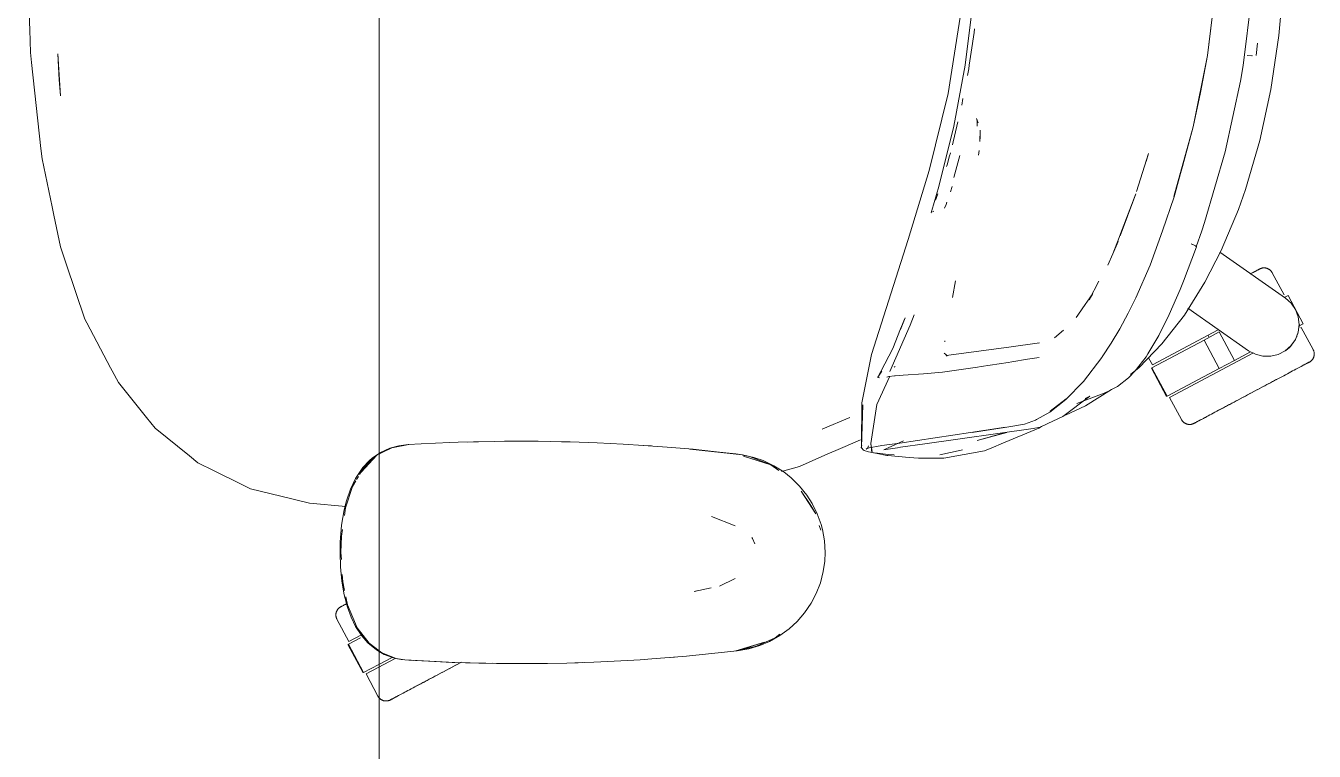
# Model space of a CAD drawing. Header units: millimetres. Extents: x 155927 to 317870, y -36033 to 97293.
# Drawn here: x 215058 to 215619, y 18856 to 19172 of the extents above; entities that cross this region are included whole.
import ezdxf

# ---------------------------------------------------------------- set-up
doc = ezdxf.new("R2010")
doc.units = ezdxf.units.MM
doc.header["$MEASUREMENT"] = 0
doc.layers.add('G-IMPT', color=8, linetype='CONTINUOUS', lineweight=9)
doc.layers.add('I-FURN', color=8, linetype='CONTINUOUS', lineweight=9)

msp = doc.modelspace()

# ---------------------------------------------------------------- linework, layer by layer
at = {"layer": 'G-IMPT'}
for p, q in [((215059.62, 19170.71), (215057.92, 19222.89)), ((215576.57, 19191.11), (215572.79, 19159.56)), ((215576.61, 19191.07), (215572.79, 19159.48)), ((215603.88, 19168.18), (215606.14, 19193.75)), ((215592.14, 19185.37), (215588.32, 19155.21)), ((215459.83, 19142.99), (215465.82, 19180.9)), ((215467.22, 19155.34), (215470.52, 19182.26)), ((215572.79, 19159.56), (215574.73, 19175.04)), ((215059.62, 19170.71), (215059.94, 19160.77)), ((215469.85, 19160.97), (215471.14, 19169.49)), ((215471.14, 19169.49), (215471.32, 19171.15)), ((215600.38, 19144.76), (215603.88, 19168.18)), ((215060.43, 19156.4), (215059.94, 19160.77)), ((215469.85, 19160.97), (215468.99, 19155.34)), ((215593.97, 19159.47), (215594.62, 19164.89)), ((215060.43, 19156.4), (215064.55, 19118.95)), ((215071.82, 19160.23), (215073.07, 19141.95)), ((215071.82, 19160.23), (215072.46, 19148.9)), ((215462.29, 19128.67), (215467.22, 19155.34)), ((215468.99, 19155.34), (215468.75, 19153.72)), ((215566.62, 19128.43), (215572.79, 19159.56)), ((215566.62, 19128.43), (215572.79, 19159.48)), ((215572.79, 19159.56), (215569.69, 19143.45)), ((215588.32, 19155.21), (215587.14, 19148.28)), ((215590.12, 19159.52), (215592.21, 19159.44)), ((215592.21, 19159.44), (215592.1, 19159.45)), ((215468.19, 19150.81), (215468.75, 19153.72)), ((215073.07, 19141.95), (215072.46, 19148.9)), ((215580.47, 19117.5), (215587.14, 19148.28)), ((215595.57, 19122.4), (215600.38, 19144.76)), ((215459.83, 19142.99), (215451.52, 19109.31)), ((215466.27, 19140.71), (215465.73, 19137.89)), ((215566.62, 19128.43), (215569.69, 19143.45)), ((215462.29, 19128.67), (215455.74, 19102.35)), ((215462.06, 19121.94), (215463.61, 19128.69)), ((215464.07, 19130.66), (215463.61, 19128.69)), ((215472.39, 19131.03), (215472.18, 19132.08)), ((215472.18, 19132.08), (215472.86, 19130.13)), ((215472.39, 19131.03), (215472.43, 19128.73)), ((215472.44, 19128.87), (215472.43, 19128.73)), ((215473.72, 19127.02), (215473.63, 19121.97)), ((215473.72, 19127.02), (215473.71, 19124.24)), ((215566.62, 19128.43), (215558.19, 19098.02)), ((215566.62, 19128.43), (215558.23, 19097.93)), ((215561.96, 19111.19), (215566.62, 19128.43)), ((215462.06, 19121.94), (215461.72, 19120.64)), ((215473.63, 19121.97), (215473.71, 19124.24)), ((215589.4, 19101.15), (215595.57, 19122.4)), ((215065.04, 19114.53), (215064.55, 19118.95)), ((215460.44, 19115.78), (215459.33, 19111.78)), ((215460.44, 19115.78), (215460.76, 19116.92)), ((215460.76, 19116.92), (215460.8, 19117.1)), ((215462.29, 19106.38), (215464.94, 19115.85)), ((215473.32, 19118.17), (215473.1, 19116.08)), ((215547.16, 19116.75), (215541.91, 19100.26)), ((215547.16, 19116.75), (215546.09, 19113.31)), ((215580.47, 19117.5), (215571.53, 19086.67)), ((215069.39, 19093.59), (215065.04, 19114.53)), ((215459.33, 19111.78), (215459.12, 19111.09)), ((215561.96, 19111.19), (215558.19, 19098.02)), ((215442.33, 19079.33), (215451.52, 19109.31)), ((215455.74, 19102.35), (215452.67, 19091.93)), ((215454.58, 19097.16), (215455.33, 19099.25)), ((215461.58, 19102.36), (215460.86, 19100.15)), ((215541.63, 19099.27), (215534.82, 19080.87)), ((215541.63, 19099.27), (215534.92, 19081.83)), ((215589.4, 19101.15), (215586.32, 19092.42)), ((215069.39, 19093.59), (215070.15, 19089.91)), ((215454.58, 19097.16), (215454.34, 19096.5)), ((215458.87, 19094.6), (215458.26, 19092.94)), ((215458.87, 19094.6), (215459.24, 19095.61)), ((215558.23, 19097.93), (215553.22, 19083.02)), ((215070.15, 19089.91), (215073.02, 19076.09)), ((215452.47, 19091.13), (215452.53, 19091.36)), ((215452.56, 19090.9), (215452.47, 19091.13)), ((215452.53, 19091.36), (215452.6, 19091.65)), ((215452.6, 19091.65), (215452.67, 19091.93)), ((215453.57, 19091.67), (215452.95, 19091.29)), ((215453.57, 19091.67), (215453.35, 19091.52)), ((215586.32, 19092.42), (215578.8, 19074.44)), ((215547.77, 19068.14), (215553.22, 19083.02)), ((215567.93, 19076.13), (215570.34, 19083.06)), ((215571.53, 19086.67), (215570.34, 19083.06)), ((215442.33, 19079.33), (215426.34, 19029.09)), ((215531.53, 19073.02), (215534.26, 19080.1)), ((215531.53, 19073.02), (215533.84, 19078.46)), ((215534.92, 19081.83), (215534.26, 19080.1)), ((215566.7, 19076.91), (215565.64, 19077.34)), ((215565.64, 19077.34), (215566.24, 19077.11)), ((215566.7, 19076.91), (215566.24, 19077.11)), ((215566.7, 19076.91), (215567.34, 19076.63)), ((215566.7, 19076.91), (215567.53, 19076.53)), ((215567.34, 19076.63), (215567.53, 19076.53)), ((215567.93, 19076.26), (215567.53, 19076.53)), ((215567.53, 19076.53), (215567.92, 19076.31)), ((215567.93, 19076.26), (215567.92, 19076.31)), ((215567.97, 19076.13), (215567.93, 19076.26)), ((215567.93, 19076.26), (215567.93, 19076.13)), ((215075.54, 19068.65), (215073.02, 19076.09)), ((215529.34, 19068.17), (215531.53, 19073.02)), ((215562.39, 19061.17), (215567.97, 19076.13)), ((215571.71, 19060.67), (215578.8, 19074.44)), ((215075.54, 19068.65), (215083.69, 19044.56)), ((215547.77, 19068.14), (215541.59, 19053.91)), ((215463.05, 19061.22), (215461.64, 19053.96)), ((215525.47, 19061.13), (215521.28, 19053.02)), ((215560.91, 19057.49), (215562.39, 19061.17)), ((215562.74, 19046.37), (215571.71, 19060.67)), ((215522.78, 19055.8), (215520.22, 19052.04)), ((215522.78, 19055.8), (215521.28, 19053.02)), ((215538.2, 19047.19), (215541.59, 19053.91)), ((215556.14, 19046.53), (215560.91, 19057.49)), ((215519.83, 19051.46), (215516.34, 19046.33)), ((215520.22, 19052.04), (215519.83, 19051.46)), ((215084.57, 19042.9), (215083.69, 19044.56)), ((215094.86, 19023.39), (215084.57, 19042.9)), ((215439.02, 19040.28), (215441.04, 19045.17)), ((215441.04, 19045.17), (215439.02, 19040.07)), ((215439.02, 19040.07), (215440.81, 19044.6)), ((215445.06, 19046.5), (215443.32, 19041.91)), ((215516.34, 19046.33), (215515.59, 19045.23)), ((215538.2, 19047.19), (215534.63, 19040.39)), ((215556.14, 19046.53), (215551.62, 19037.48)), ((215555.92, 19046.09), (215551.62, 19037.48)), ((215556.14, 19046.53), (215551.92, 19038.08)), ((215562.74, 19046.37), (215552.93, 19033.77)), ((215555.92, 19046.09), (215556.14, 19046.53)), ((215443.32, 19041.91), (215434.4, 19021.75)), ((215435.77, 19031.81), (215439.02, 19040.28)), ((215510.06, 19039.7), (215506.16, 19036.36)), ((215530.86, 19034.17), (215534.63, 19040.39)), ((215551.62, 19037.48), (215546.88, 19029.48)), ((215551.62, 19037.48), (215551.92, 19038.08)), ((215435.77, 19031.81), (215430.49, 19021.7)), ((215458.37, 19034.74), (215458.42, 19035.09)), ((215486.21, 19032.42), (215458.88, 19028.68)), ((215486.21, 19032.42), (215499.56, 19034.2)), ((215499.56, 19034.2), (215499.09, 19034.05)), ((215530.86, 19034.17), (215526.98, 19028.07)), ((215542.97, 19023.48), (215552.93, 19033.77)), ((215426.34, 19029.09), (215422.15, 19008.13)), ((215458.02, 19029.8), (215459.58, 19028.55)), ((215458.88, 19028.68), (215459.14, 19028.63)), ((215459.37, 19028.59), (215459.14, 19028.63)), ((215474.13, 19023.87), (215485.9, 19025.74)), ((215487.56, 19026), (215485.9, 19025.74)), ((215494.4, 19027.06), (215487.56, 19026)), ((215494.4, 19027.06), (215499.47, 19027.81)), ((215518.79, 19017.38), (215526.81, 19027.81)), ((215526.81, 19027.81), (215526.98, 19028.07)), ((215541.3, 19022.06), (215546.02, 19028.19)), ((215546.02, 19028.19), (215546.88, 19029.48)), ((215094.86, 19023.39), (215095.59, 19022.02)), ((215098.3, 19016.89), (215095.59, 19022.02)), ((215429.14, 19019.24), (215430.98, 19021.95)), ((215429.14, 19019.24), (215430.49, 19021.7)), ((215436.77, 19023.92), (215436.34, 19023.65)), ((215440.19, 19020.15), (215436.79, 19019.9)), ((215440.19, 19020.15), (215449.04, 19020.79)), ((215457.28, 19021.41), (215449.04, 19020.79)), ((215457.36, 19021.42), (215457.28, 19021.41)), ((215457.36, 19021.42), (215472.58, 19023.63)), ((215472.58, 19023.63), (215474.13, 19023.87)), ((215541.3, 19022.06), (215538.41, 19019.03)), ((215539.3, 19020.48), (215542.97, 19023.48)), ((215098.3, 19016.89), (215110.5, 19001.75)), ((215428.78, 19007.43), (215434.36, 19019.72)), ((215429.14, 19019.24), (215429.1, 19019.41)), ((215429.17, 19019.11), (215429.14, 19019.24)), ((215429.85, 19018.96), (215429.17, 19019.11)), ((215433.12, 19019.28), (215433.89, 19019.55)), ((215433.95, 19019.57), (215433.89, 19019.55)), ((215436.41, 19019.86), (215433.95, 19019.57)), ((215436.41, 19019.86), (215436.79, 19019.9)), ((215511.06, 19009.48), (215518.79, 19017.38)), ((215532.41, 19014.56), (215529.97, 19013.38)), ((215532.41, 19014.56), (215533.55, 19015.17)), ((215533.55, 19015.17), (215538.41, 19019.03)), ((215511.06, 19009.48), (215504.09, 19004.06)), ((215504.31, 19004.38), (215511.26, 19009.78)), ((215511.26, 19009.78), (215507.69, 19006.97)), ((215521.49, 19011.03), (215509.84, 19002.12)), ((215515.84, 19007.8), (215527.74, 19012.31)), ((215521.49, 19011.03), (215519.54, 19009.92)), ((215531.05, 19013.86), (215519.6, 19006.74)), ((215529.97, 19013.38), (215527.74, 19012.31)), ((215531.05, 19013.86), (215531.82, 19014.37)), ((215422.59, 19007.25), (215422, 18988.8)), ((215422.15, 19008.13), (215422.1, 18989.27)), ((215422.59, 19007.25), (215422.1, 18989.27)), ((215428.78, 19007.43), (215426.06, 18990.39)), ((215504.09, 19004.06), (215498.25, 19000.77)), ((215504.31, 19004.38), (215507.69, 19006.97)), ((215519.6, 19006.74), (215510.98, 19002.76)), ((215114.27, 18997.09), (215110.5, 19001.75)), ((215417, 19001.7), (215405.15, 18996.78)), ((215493.04, 18998.8), (215485.37, 18997.5)), ((215497.83, 19000.55), (215493.04, 18998.8)), ((215497.83, 19000.55), (215498.25, 19000.77)), ((215500.51, 18997.77), (215499.34, 18997)), ((215503.27, 18999.05), (215499.9, 18997.49)), ((215509.84, 19002.12), (215503.27, 18999.05)), ((215129.21, 18984.92), (215114.27, 18997.09)), ((215404.88, 18996.67), (215405.15, 18996.78)), ((215413.94, 18988.67), (215421.62, 18992.02)), ((215469.6, 18995.11), (215438.73, 18990.55)), ((215449.69, 18990.16), (215496.91, 18996.84)), ((215469.6, 18995.11), (215484.79, 18997.44)), ((215470.21, 18995.2), (215485.37, 18997.5)), ((215470.21, 18995.2), (215484.79, 18997.44)), ((215472.49, 18991.71), (215485.44, 18995.22)), ((215472.49, 18991.71), (215484.38, 18995.07)), ((215499.34, 18997), (215482.89, 18990.2)), ((215496.91, 18996.84), (215499.9, 18997.49)), ((215212.24, 18986.3), (215216.57, 18988.29)), ((215213.15, 18986.38), (215217.41, 18988.48)), ((215220.52, 18989.35), (215216.57, 18988.29)), ((215217.41, 18988.48), (215224.75, 18989.85)), ((215224.53, 18989.85), (215220.52, 18989.35)), ((215230.19, 18990.14), (215224.53, 18989.85)), ((215230.19, 18990.14), (215242.75, 18990.75)), ((215246.3, 18990.88), (215242.75, 18990.75)), ((215261.97, 18991.26), (215246.3, 18990.88)), ((215250.34, 18990.96), (215253.03, 18991.08)), ((215255.24, 18991.08), (215253.03, 18991.08)), ((215261.97, 18991.26), (215266.48, 18991.31)), ((215266.48, 18991.31), (215281.19, 18991.3)), ((215286.66, 18991.23), (215281.19, 18991.3)), ((215286.66, 18991.23), (215298.97, 18990.93)), ((215293.44, 18991.09), (215291.36, 18991.09)), ((215295.1, 18991.01), (215293.44, 18991.09)), ((215306.85, 18990.64), (215298.97, 18990.93)), ((215306.85, 18990.64), (215318.16, 18990.1)), ((215327.03, 18989.54), (215318.16, 18990.1)), ((215327.03, 18989.54), (215337.32, 18988.81)), ((215329.07, 18989.4), (215327.17, 18989.49)), ((215329.07, 18989.4), (215330.49, 18989.27)), ((215348.71, 18987.83), (215337.32, 18988.81)), ((215370.15, 18985.47), (215347.19, 18987.93)), ((215347.19, 18987.93), (215367.33, 18985.81)), ((215370.15, 18985.47), (215348.71, 18987.83)), ((215406.11, 18985.25), (215413.94, 18988.67)), ((215421.97, 18988.68), (215422.16, 18989.55)), ((215421.97, 18988.68), (215422.37, 18988.11)), ((215422, 18988.8), (215422.1, 18989.27)), ((215422.1, 18989.27), (215422.14, 18989.44)), ((215422.16, 18989.55), (215422.14, 18989.44)), ((215422.74, 18987.62), (215422.37, 18988.11)), ((215422.74, 18987.62), (215423.28, 18987.3)), ((215425.14, 18986.75), (215423.28, 18987.3)), ((215425.23, 18988.5), (215424.13, 18987.94)), ((215424.63, 18988.34), (215424.13, 18987.94)), ((215424.61, 18988.33), (215430.88, 18989.44)), ((215425.23, 18988.5), (215424.61, 18988.33)), ((215424.96, 18988.88), (215424.63, 18988.34)), ((215424.96, 18988.88), (215425.03, 18989.38)), ((215428.42, 18986.21), (215425.14, 18986.75)), ((215426.75, 18986.81), (215426.06, 18990.39)), ((215426.75, 18986.81), (215426.12, 18990.35)), ((215426.12, 18990.35), (215426.51, 18986.39)), ((215438.73, 18990.55), (215430.88, 18989.44)), ((215440.28, 18991.54), (215431.85, 18987.53)), ((215431.85, 18987.53), (215432.71, 18987.68)), ((215432.71, 18987.68), (215437.73, 18988.51)), ((215437.73, 18988.51), (215439.03, 18988.72)), ((215449.69, 18990.16), (215439.03, 18988.72)), ((215456.11, 18985.39), (215465.41, 18987.43)), ((215457.97, 18983.98), (215475.67, 18987.22)), ((215465.41, 18987.43), (215465.99, 18987.59)), ((215475.67, 18987.22), (215479.53, 18988.81)), ((215482.89, 18990.2), (215479.53, 18988.81)), ((215129.21, 18984.92), (215132.87, 18981.95)), ((215132.87, 18981.95), (215140.03, 18978.42)), ((215204.01, 18977.89), (215210.91, 18985.28)), ((215207.7, 18982.96), (215204.83, 18979.92)), ((215205.2, 18979.97), (215210.91, 18985.28)), ((215205.42, 18979.51), (215208.5, 18983.04)), ((215207.7, 18982.96), (215209.02, 18984.1)), ((215210.91, 18985.28), (215208.5, 18983.04)), ((215211.88, 18986.05), (215209.02, 18984.1)), ((215213.15, 18986.38), (215211.88, 18985.76)), ((215365.82, 18985.95), (215367.33, 18985.81)), ((215370.15, 18985.47), (215367.33, 18985.81)), ((215370.15, 18985.47), (215375.11, 18984.32)), ((215370.23, 18985.26), (215373.28, 18984.68)), ((215382.5, 18981.07), (215370.65, 18984.89)), ((215379.79, 18981.97), (215370.65, 18984.89)), ((215373.28, 18984.68), (215381.46, 18981.48)), ((215379.24, 18982.87), (215375.11, 18984.32)), ((215383.82, 18980.68), (215379.24, 18982.87)), ((215382.5, 18981.07), (215379.79, 18981.97)), ((215382.5, 18981.07), (215386.08, 18978.65)), ((215394.98, 18980.39), (215406.11, 18985.25)), ((215428.84, 18985.95), (215426.51, 18986.39)), ((215428.42, 18986.21), (215429.04, 18986.13)), ((215428.84, 18985.95), (215433.08, 18985.14)), ((215433.72, 18985.62), (215429.04, 18986.13)), ((215433.55, 18985.1), (215433.08, 18985.14)), ((215442.88, 18984.29), (215433.55, 18985.1)), ((215433.72, 18985.62), (215436.31, 18985.4)), ((215442.88, 18984.29), (215446.84, 18983.95)), ((215446.84, 18983.95), (215451, 18983.95)), ((215457.97, 18983.98), (215451, 18983.95)), ((215151.5, 18972.78), (215140.03, 18978.42)), ((215201.58, 18975.09), (215202.39, 18976.46)), ((215202.03, 18974.66), (215202.85, 18976.03)), ((215204.83, 18979.92), (215202.39, 18976.46)), ((215203.32, 18976.82), (215205.2, 18979.97)), ((215204.01, 18977.89), (215205.29, 18979.36)), ((215383.82, 18980.68), (215388.15, 18977.95)), ((215394.98, 18980.39), (215387.16, 18978.14)), ((215391.46, 18975.33), (215388.15, 18977.95)), ((215395.06, 18971.78), (215391.46, 18975.33)), ((215151.5, 18972.78), (215155.86, 18970.63)), ((215155.86, 18970.63), (215173.8, 18966.22)), ((215197.21, 18962.28), (215200.24, 18971.67)), ((215197.64, 18965.37), (215199.38, 18970.45)), ((215199.38, 18970.45), (215201.58, 18975.09)), ((215200.24, 18971.67), (215201.71, 18974.12)), ((215395.06, 18971.78), (215398.25, 18967.8)), ((215402.11, 18959.65), (215395.79, 18969.6)), ((215399.95, 18963.33), (215395.79, 18969.6)), ((215173.8, 18966.22), (215176.18, 18965.64)), ((215181.47, 18964.34), (215176.18, 18965.64)), ((215197.34, 18962.9), (215181.47, 18964.34)), ((215197.64, 18965.37), (215196.66, 18961.44)), ((215400.52, 18964.25), (215398.25, 18967.8)), ((215402.76, 18959.75), (215400.52, 18964.25)), ((215196.66, 18961.44), (215195.54, 18954.68)), ((215196.75, 18958.99), (215197.21, 18962.28)), ((215356.63, 18958.57), (215367.06, 18954.43)), ((215402.11, 18959.65), (215399.95, 18963.33)), ((215402.76, 18959.75), (215404.47, 18954.97)), ((215194.97, 18947.36), (215195.54, 18954.68)), ((215195.49, 18950.02), (215195.88, 18952.8)), ((215403.67, 18954.54), (215404.29, 18952.51)), ((215405.03, 18952.84), (215404.47, 18954.97)), ((215405.91, 18947.9), (215405.03, 18952.84)), ((215194.97, 18947.36), (215194.88, 18942.85)), ((215195.49, 18950.02), (215195.25, 18942.85)), ((215374.58, 18948.9), (215374.28, 18949.35)), ((215375.6, 18946.68), (215374.58, 18948.9)), ((215406.21, 18942.85), (215405.91, 18947.9)), ((215194.88, 18942.85), (215195.06, 18936.52)), ((215195.44, 18939.75), (215195.25, 18942.85)), ((215406.21, 18942.85), (215406.04, 18939.01)), ((215195.63, 18930.37), (215195.06, 18936.52)), ((215405.39, 18934.49), (215406.04, 18939.01)), ((215195.63, 18930.37), (215196.63, 18924.43)), ((215196.04, 18930.03), (215195.84, 18933.23)), ((215366.96, 18931.48), (215360.18, 18928.21)), ((215405.39, 18934.49), (215404.13, 18929.63)), ((215196.81, 18926.28), (215196.04, 18930.03)), ((215349.13, 18925.87), (215356.56, 18927.45)), ((215350.36, 18926.11), (215349.13, 18925.87)), ((215400.11, 18920.75), (215402.3, 18924.92)), ((215402.3, 18924.92), (215404.13, 18929.63)), ((215198.05, 18918.95), (215196.63, 18924.43)), ((215198.08, 18920.07), (215197.37, 18923.53)), ((215198.08, 18920.07), (215200.41, 18914.44)), ((215400.11, 18920.75), (215397.27, 18916.58)), ((215198.05, 18918.95), (215199.64, 18914.62)), ((215201.62, 18910.55), (215199.64, 18914.62)), ((215202.25, 18910.05), (215200.41, 18914.44)), ((215397.27, 18916.58), (215393.95, 18912.75)), ((215201.62, 18910.55), (215204.28, 18906.5)), ((215207.47, 18903.26), (215202.25, 18910.05)), ((215390.52, 18909.58), (215386.43, 18906.59)), ((215390.52, 18909.58), (215393.95, 18912.75)), ((215204.28, 18906.5), (215206.95, 18903.46)), ((215210.69, 18900.38), (215206.95, 18903.46)), ((215211.88, 18899.99), (215207.47, 18903.26)), ((215367.33, 18899.9), (215379.79, 18903.73)), ((215379.79, 18903.73), (215370.65, 18900.82)), ((215377.75, 18902.26), (215372.89, 18900.8)), ((215376.3, 18901.95), (215384.37, 18905.68)), ((215381.99, 18904.08), (215377.75, 18902.26)), ((215381.99, 18904.08), (215386.43, 18906.59)), ((215386.47, 18907.28), (215384.37, 18905.68)), ((215211.88, 18899.7), (215210.69, 18900.38)), ((215213.09, 18899.09), (215211.88, 18899.99)), ((215214.12, 18898.43), (215211.88, 18899.7)), ((215219.28, 18896.68), (215213.09, 18899.09)), ((215214.12, 18898.43), (215217.76, 18897.03)), ((215219.11, 18896.66), (215217.76, 18897.03)), ((215219.11, 18896.66), (215221.5, 18896.22)), ((215219.28, 18896.68), (215223.13, 18896.1)), ((215330.73, 18896.4), (215345.79, 18897.65)), ((215338.92, 18897.06), (215340.59, 18897.22)), ((215345.79, 18897.65), (215349.92, 18898)), ((215349.92, 18898), (215367.85, 18899.9)), ((215367.33, 18899.9), (215370.65, 18900.82)), ((215367.85, 18899.9), (215372.89, 18900.8)), ((215376.3, 18901.95), (215367.9, 18900.03)), ((215223.15, 18895.97), (215221.5, 18896.22)), ((215243.72, 18894.92), (215223.15, 18895.97)), ((215244.93, 18894.88), (215223.15, 18895.97)), ((215223.15, 18895.97), (215224.75, 18895.85)), ((215226.99, 18895.77), (215224.75, 18895.85)), ((215244.93, 18894.88), (215224.75, 18895.85)), ((215265.12, 18894.42), (215243.72, 18894.92)), ((215255.29, 18894.58), (215243.72, 18894.92)), ((215243.72, 18894.92), (215244.93, 18894.88)), ((215265.12, 18894.42), (215244.93, 18894.88)), ((215285.3, 18894.46), (215255.29, 18894.58)), ((215265.12, 18894.42), (215255.29, 18894.58)), ((215255.29, 18894.58), (215274.51, 18894.37)), ((215263.08, 18894.44), (215261.17, 18894.51)), ((215265.12, 18894.45), (215263.08, 18894.44)), ((215285.3, 18894.46), (215265.12, 18894.42)), ((215285.3, 18894.46), (215274.51, 18894.37)), ((215285.3, 18894.46), (215293.72, 18894.63)), ((215305.48, 18895.02), (215293.72, 18894.63)), ((215298.66, 18894.76), (215297.16, 18894.75)), ((215300.59, 18894.87), (215298.66, 18894.76)), ((215305.48, 18895.02), (215311.51, 18895.27)), ((215325.64, 18896.08), (215311.51, 18895.27)), ((215330.73, 18896.4), (215325.64, 18896.08))]:
    msp.add_line(p, q, dxfattribs=at)
at = {"layer": 'I-FURN'}
for p, q in [((215211.88, 18422.86), (215211.88, 20022.86)), ((215211.88, 20022.86), (215211.88, 18422.86)), ((215578.18, 19073.77), (215606.77, 19053.75)), ((215592.48, 19064.82), (215592.95, 19065.07)), ((215593.18, 19065.19), (215592.74, 19064.95)), ((215592.95, 19065.07), (215593.38, 19065.29)), ((215593.59, 19065.41), (215593.18, 19065.19)), ((215593.38, 19065.29), (215593.77, 19065.5)), ((215593.97, 19065.61), (215593.59, 19065.41)), ((215593.77, 19065.5), (215594.13, 19065.69)), ((215594.3, 19065.79), (215593.97, 19065.61)), ((215594.13, 19065.69), (215594.44, 19065.86)), ((215594.6, 19065.94), (215594.3, 19065.79)), ((215594.44, 19065.86), (215594.72, 19066.01)), ((215594.86, 19066.08), (215594.6, 19065.94)), ((215594.72, 19066.01), (215594.96, 19066.14)), ((215595.08, 19066.2), (215594.86, 19066.08)), ((215594.96, 19066.14), (215595.16, 19066.24)), ((215595.26, 19066.29), (215595.08, 19066.2)), ((215595.16, 19066.24), (215595.33, 19066.33)), ((215595.4, 19066.37), (215595.26, 19066.29)), ((215595.33, 19066.33), (215595.45, 19066.4)), ((215595.5, 19066.42), (215595.4, 19066.37)), ((215595.45, 19066.4), (215595.53, 19066.44)), ((215595.56, 19066.45), (215595.5, 19066.42)), ((215595.53, 19066.44), (215595.57, 19066.46)), ((215595.58, 19066.46), (215595.56, 19066.45)), ((215595.57, 19066.46), (215595.58, 19066.46)), ((215595.58, 19066.46), (215595.72, 19066.54)), ((215595.72, 19066.54), (215595.87, 19066.6)), ((215595.87, 19066.6), (215596.02, 19066.66)), ((215596.02, 19066.66), (215596.17, 19066.72)), ((215596.17, 19066.72), (215596.32, 19066.77)), ((215596.32, 19066.77), (215596.48, 19066.81)), ((215596.48, 19066.81), (215596.63, 19066.85)), ((215596.63, 19066.85), (215596.79, 19066.88)), ((215596.79, 19066.88), (215596.95, 19066.9)), ((215596.95, 19066.9), (215597.11, 19066.92)), ((215597.11, 19066.92), (215597.27, 19066.93)), ((215597.27, 19066.93), (215597.43, 19066.94)), ((215597.43, 19066.94), (215597.6, 19066.93)), ((215597.6, 19066.93), (215597.76, 19066.93)), ((215597.76, 19066.93), (215597.92, 19066.91)), ((215597.92, 19066.91), (215598.08, 19066.89)), ((215598.08, 19066.89), (215598.24, 19066.86)), ((215598.24, 19066.86), (215598.39, 19066.83)), ((215598.39, 19066.83), (215598.55, 19066.79)), ((215598.55, 19066.79), (215598.7, 19066.74)), ((215598.7, 19066.74), (215598.86, 19066.69)), ((215598.86, 19066.69), (215599.01, 19066.63)), ((215599.01, 19066.63), (215599.15, 19066.57)), ((215599.15, 19066.57), (215599.3, 19066.5)), ((215599.3, 19066.5), (215599.44, 19066.42)), ((215599.44, 19066.42), (215599.58, 19066.34)), ((215599.58, 19066.34), (215599.72, 19066.25)), ((215599.72, 19066.25), (215599.85, 19066.16)), ((215599.85, 19066.16), (215599.98, 19066.06)), ((215599.98, 19066.06), (215600.1, 19065.96)), ((215600.1, 19065.96), (215600.22, 19065.85)), ((215600.22, 19065.85), (215600.34, 19065.74)), ((215600.34, 19065.74), (215600.45, 19065.62)), ((215600.45, 19065.62), (215600.55, 19065.5)), ((215600.55, 19065.5), (215600.65, 19065.37)), ((215600.65, 19065.37), (215600.75, 19065.25)), ((215600.75, 19065.25), (215600.84, 19065.11)), ((215600.84, 19065.11), (215600.93, 19064.98)), ((215591.44, 19064.27), (215591.98, 19064.55)), ((215592.25, 19064.7), (215591.74, 19064.42)), ((215591.98, 19064.55), (215592.48, 19064.82)), ((215592.74, 19064.95), (215592.25, 19064.7)), ((215600.93, 19064.98), (215601.01, 19064.84)), ((215601.01, 19064.84), (215601.03, 19064.8)), ((215606.18, 19055.11), (215601.03, 19064.8)), ((215606.53, 19054.17), (215607.93, 19054.91)), ((215606.62, 19054.21), (215606.53, 19054.17)), ((215614.5, 19042.55), (215607.93, 19054.91)), ((215590.72, 19030.82), (215564.29, 19049.33)), ((215606.77, 19053.75), (215609.28, 19051.5)), ((215609.28, 19051.5), (215611.18, 19048.71)), ((215611.18, 19048.71), (215612.35, 19045.54)), ((215612.35, 19045.54), (215612.74, 19042.19)), ((215612.71, 19042.56), (215613.11, 19041.81)), ((215614.5, 19042.55), (215613.11, 19041.81)), ((215548.79, 19024.6), (215577.48, 19039.85)), ((215571.31, 19035.44), (215577.95, 19038.97)), ((215573.07, 19037.51), (215573.39, 19036.9)), ((215584.52, 19026.61), (215577.95, 19038.97)), ((215612.31, 19038.85), (215611.09, 19035.7)), ((215612.74, 19042.19), (215612.31, 19038.85)), ((215613.11, 19041.81), (215613.19, 19041.85)), ((215613.31, 19040.79), (215613.69, 19040.98)), ((215618.84, 19031.3), (215613.69, 19040.98)), ((215548.6, 19023.37), (215571.31, 19035.44)), ((215577.88, 19023.08), (215571.31, 19035.44)), ((215609.15, 19032.94), (215606.61, 19030.72)), ((215606.9, 19030.92), (215608.32, 19032.08)), ((215608.32, 19032.08), (215610.61, 19034.86)), ((215611.09, 19035.7), (215609.15, 19032.94)), ((215547.11, 19027.75), (215548.79, 19024.6)), ((215556.3, 19010.47), (215592.9, 19029.93)), ((215584.52, 19026.61), (215577.88, 19023.08)), ((215591.58, 19030.36), (215584.52, 19026.61)), ((215593.69, 19029.24), (215590.72, 19030.82)), ((215596.96, 19028.41), (215593.69, 19029.24)), ((215600.34, 19028.39), (215596.96, 19028.41)), ((215603.62, 19029.17), (215600.34, 19028.39)), ((215606.61, 19030.72), (215603.62, 19029.17)), ((215616.76, 19025.63), (215616.92, 19025.71)), ((215616.99, 19025.75), (215616.85, 19025.68)), ((215616.92, 19025.71), (215617.04, 19025.78)), ((215617.09, 19025.81), (215616.99, 19025.75)), ((215617.04, 19025.78), (215617.13, 19025.82)), ((215617.15, 19025.84), (215617.09, 19025.81)), ((215617.13, 19025.82), (215617.17, 19025.85)), ((215617.17, 19025.85), (215617.15, 19025.84)), ((215617.21, 19025.87), (215617.17, 19025.85)), ((215617.17, 19025.85), (215617.17, 19025.85)), ((215617.35, 19025.95), (215617.21, 19025.87)), ((215617.49, 19026.03), (215617.35, 19025.95)), ((215617.62, 19026.13), (215617.49, 19026.03)), ((215617.75, 19026.22), (215617.62, 19026.13)), ((215617.88, 19026.32), (215617.75, 19026.22)), ((215618, 19026.43), (215617.88, 19026.32)), ((215618.11, 19026.54), (215618, 19026.43)), ((215618.23, 19026.66), (215618.11, 19026.54)), ((215618.33, 19026.78), (215618.23, 19026.66)), ((215618.44, 19026.9), (215618.33, 19026.78)), ((215618.53, 19027.03), (215618.44, 19026.9)), ((215618.63, 19027.16), (215618.53, 19027.03)), ((215618.71, 19027.3), (215618.63, 19027.16)), ((215618.8, 19027.43), (215618.71, 19027.3)), ((215618.87, 19027.58), (215618.8, 19027.43)), ((215618.84, 19031.3), (215618.91, 19031.16)), ((215618.94, 19027.72), (215618.87, 19027.58)), ((215618.91, 19031.16), (215618.98, 19031.01)), ((215619.01, 19027.87), (215618.94, 19027.72)), ((215618.98, 19031.01), (215619.04, 19030.86)), ((215619.07, 19028.02), (215619.01, 19027.87)), ((215619.04, 19030.86), (215619.1, 19030.71)), ((215619.12, 19028.17), (215619.07, 19028.02)), ((215619.1, 19030.71), (215619.14, 19030.55)), ((215619.16, 19028.33), (215619.12, 19028.17)), ((215619.14, 19030.55), (215619.19, 19030.4)), ((215619.2, 19028.48), (215619.16, 19028.33)), ((215619.19, 19030.4), (215619.22, 19030.24)), ((215619.24, 19028.64), (215619.2, 19028.48)), ((215619.22, 19030.24), (215619.25, 19030.08)), ((215619.27, 19028.8), (215619.24, 19028.64)), ((215619.25, 19030.08), (215619.28, 19029.92)), ((215619.29, 19028.96), (215619.27, 19028.8)), ((215619.28, 19029.92), (215619.3, 19029.76)), ((215619.3, 19029.12), (215619.29, 19028.96)), ((215619.3, 19029.76), (215619.31, 19029.6)), ((215619.31, 19029.28), (215619.3, 19029.12)), ((215619.31, 19029.6), (215619.31, 19029.44)), ((215619.31, 19029.44), (215619.31, 19029.28)), ((215548.43, 19023.27), (215555, 19010.91)), ((215555.17, 19011), (215548.6, 19023.37)), ((215577.88, 19023.08), (215555.17, 19011)), ((215606, 19019.91), (215606.83, 19020.35)), ((215606.83, 19020.35), (215607.63, 19020.77)), ((215607.63, 19020.77), (215608.41, 19021.19)), ((215608.41, 19021.19), (215609.16, 19021.59)), ((215609.16, 19021.59), (215609.88, 19021.97)), ((215609.88, 19021.97), (215610.57, 19022.34)), ((215610.57, 19022.34), (215611.24, 19022.69)), ((215611.24, 19022.69), (215611.87, 19023.03)), ((215611.87, 19023.03), (215612.47, 19023.35)), ((215612.78, 19023.51), (215612.2, 19023.2)), ((215612.47, 19023.35), (215613.04, 19023.65)), ((215613.33, 19023.81), (215612.78, 19023.51)), ((215613.04, 19023.65), (215613.58, 19023.94)), ((215613.85, 19024.08), (215613.33, 19023.81)), ((215613.58, 19023.94), (215614.08, 19024.2)), ((215614.33, 19024.34), (215613.85, 19024.08)), ((215614.08, 19024.2), (215614.54, 19024.45)), ((215614.78, 19024.58), (215614.33, 19024.34)), ((215614.54, 19024.45), (215614.97, 19024.68)), ((215615.19, 19024.79), (215614.78, 19024.58)), ((215614.97, 19024.68), (215615.37, 19024.89)), ((215615.56, 19024.99), (215615.19, 19024.79)), ((215615.37, 19024.89), (215615.72, 19025.08)), ((215615.9, 19025.17), (215615.56, 19024.99)), ((215615.72, 19025.08), (215616.04, 19025.25)), ((215616.19, 19025.33), (215615.9, 19025.17)), ((215616.04, 19025.25), (215616.32, 19025.39)), ((215616.45, 19025.47), (215616.19, 19025.33)), ((215616.32, 19025.39), (215616.56, 19025.52)), ((215616.67, 19025.58), (215616.45, 19025.47)), ((215616.56, 19025.52), (215616.76, 19025.63)), ((215616.85, 19025.68), (215616.67, 19025.58)), ((215596.31, 19014.75), (215595.31, 19014.23)), ((215595.77, 19014.47), (215596.76, 19015)), ((215597.3, 19015.28), (215596.31, 19014.75)), ((215596.76, 19015), (215597.75, 19015.52)), ((215598.27, 19015.8), (215597.3, 19015.28)), ((215597.75, 19015.52), (215598.72, 19016.04)), ((215599.24, 19016.31), (215598.27, 19015.8)), ((215598.72, 19016.04), (215599.69, 19016.55)), ((215600.2, 19016.82), (215599.24, 19016.31)), ((215599.69, 19016.55), (215600.64, 19017.06)), ((215601.14, 19017.33), (215600.2, 19016.82)), ((215600.64, 19017.06), (215601.57, 19017.55)), ((215602.07, 19017.82), (215601.14, 19017.33)), ((215601.57, 19017.55), (215602.5, 19018.04)), ((215602.99, 19018.31), (215602.07, 19017.82)), ((215602.5, 19018.04), (215603.4, 19018.53)), ((215603.4, 19018.53), (215604.29, 19019)), ((215604.29, 19019), (215605.16, 19019.46)), ((215605.16, 19019.46), (215606, 19019.91)), ((215556.3, 19010.47), (215561.45, 19000.78)), ((215585.35, 19008.93), (215584.39, 19008.42)), ((215584.83, 19008.65), (215585.8, 19009.17)), ((215586.32, 19009.45), (215585.35, 19008.93)), ((215585.8, 19009.17), (215586.78, 19009.69)), ((215587.31, 19009.97), (215586.32, 19009.45)), ((215586.78, 19009.69), (215587.76, 19010.21)), ((215588.3, 19010.5), (215587.31, 19009.97)), ((215587.76, 19010.21), (215588.76, 19010.74)), ((215589.3, 19011.03), (215588.3, 19010.5)), ((215588.76, 19010.74), (215589.76, 19011.27)), ((215590.3, 19011.56), (215589.3, 19011.03)), ((215589.76, 19011.27), (215590.76, 19011.8)), ((215591.3, 19012.09), (215590.3, 19011.56)), ((215590.76, 19011.8), (215591.76, 19012.34)), ((215592.31, 19012.63), (215591.3, 19012.09)), ((215591.76, 19012.34), (215592.77, 19012.87)), ((215593.31, 19013.16), (215592.31, 19012.63)), ((215592.77, 19012.87), (215593.77, 19013.41)), ((215594.32, 19013.69), (215593.31, 19013.16)), ((215593.77, 19013.41), (215594.78, 19013.94)), ((215595.31, 19014.23), (215594.32, 19013.69)), ((215594.78, 19013.94), (215595.77, 19014.47)), ((215574.52, 19003.17), (215575.26, 19003.56)), ((215575.26, 19003.56), (215576.02, 19003.97)), ((215576.02, 19003.97), (215576.81, 19004.39)), ((215576.81, 19004.39), (215577.62, 19004.82)), ((215577.62, 19004.82), (215578.45, 19005.26)), ((215578.91, 19005.51), (215578.07, 19005.06)), ((215578.45, 19005.26), (215579.31, 19005.72)), ((215579.78, 19005.97), (215578.91, 19005.51)), ((215579.31, 19005.72), (215580.19, 19006.18)), ((215580.67, 19006.44), (215579.78, 19005.97)), ((215580.19, 19006.18), (215581.08, 19006.66)), ((215581.58, 19006.92), (215580.67, 19006.44)), ((215581.08, 19006.66), (215582, 19007.15)), ((215582.5, 19007.41), (215581.58, 19006.92)), ((215582, 19007.15), (215582.93, 19007.64)), ((215583.44, 19007.91), (215582.5, 19007.41)), ((215582.93, 19007.64), (215583.87, 19008.14)), ((215584.39, 19008.42), (215583.44, 19007.91)), ((215583.87, 19008.14), (215584.83, 19008.65)), ((215561.47, 19000.75), (215561.45, 19000.78)), ((215561.55, 19000.61), (215561.47, 19000.75)), ((215561.63, 19000.47), (215561.55, 19000.61)), ((215561.73, 19000.34), (215561.63, 19000.47)), ((215561.82, 19000.21), (215561.73, 19000.34)), ((215561.92, 19000.08), (215561.82, 19000.21)), ((215562.03, 18999.96), (215561.92, 19000.08)), ((215562.14, 18999.84), (215562.03, 18999.96)), ((215562.26, 18999.73), (215562.14, 18999.84)), ((215562.38, 18999.62), (215562.26, 18999.73)), ((215562.5, 18999.52), (215562.38, 18999.62)), ((215562.63, 18999.42), (215562.5, 18999.52)), ((215562.76, 18999.33), (215562.63, 18999.42)), ((215562.9, 18999.24), (215562.76, 18999.33)), ((215563.03, 18999.16), (215562.9, 18999.24)), ((215563.18, 18999.08), (215563.03, 18999.16)), ((215563.32, 18999.01), (215563.18, 18999.08)), ((215563.47, 18998.95), (215563.32, 18999.01)), ((215563.62, 18998.89), (215563.47, 18998.95)), ((215563.77, 18998.84), (215563.62, 18998.89)), ((215563.93, 18998.79), (215563.77, 18998.84)), ((215564.08, 18998.75), (215563.93, 18998.79)), ((215564.24, 18998.72), (215564.08, 18998.75)), ((215564.4, 18998.69), (215564.24, 18998.72)), ((215564.56, 18998.67), (215564.4, 18998.69)), ((215564.72, 18998.66), (215564.56, 18998.67)), ((215564.88, 18998.65), (215564.72, 18998.66)), ((215565.04, 18998.65), (215564.88, 18998.65)), ((215565.2, 18998.65), (215565.04, 18998.65)), ((215565.36, 18998.66), (215565.2, 18998.65)), ((215565.52, 18998.68), (215565.36, 18998.66)), ((215565.68, 18998.7), (215565.52, 18998.68)), ((215565.84, 18998.73), (215565.68, 18998.7)), ((215566, 18998.77), (215565.84, 18998.73)), ((215566.15, 18998.81), (215566, 18998.77)), ((215566.31, 18998.86), (215566.15, 18998.81)), ((215566.46, 18998.92), (215566.31, 18998.86)), ((215566.61, 18998.98), (215566.46, 18998.92)), ((215566.75, 18999.04), (215566.61, 18998.98)), ((215566.9, 18999.12), (215566.75, 18999.04)), ((215566.95, 18999.14), (215566.9, 18999.12)), ((215566.9, 18999.12), (215566.92, 18999.13)), ((215566.9, 18999.12), (215566.9, 18999.12)), ((215566.92, 18999.13), (215566.98, 18999.16)), ((215567.03, 18999.19), (215566.95, 18999.14)), ((215566.98, 18999.16), (215567.08, 18999.21)), ((215567.15, 18999.25), (215567.03, 18999.19)), ((215567.08, 18999.21), (215567.22, 18999.29)), ((215567.31, 18999.34), (215567.15, 18999.25)), ((215567.22, 18999.29), (215567.4, 18999.38)), ((215567.51, 18999.44), (215567.31, 18999.34)), ((215567.4, 18999.38), (215567.62, 18999.5)), ((215567.75, 18999.57), (215567.51, 18999.44)), ((215567.62, 18999.5), (215567.88, 18999.64)), ((215568.03, 18999.72), (215567.75, 18999.57)), ((215567.88, 18999.64), (215568.17, 18999.8)), ((215568.35, 18999.89), (215568.03, 18999.72)), ((215568.17, 18999.8), (215568.51, 18999.97)), ((215568.71, 19000.08), (215568.35, 18999.89)), ((215568.51, 18999.97), (215568.88, 19000.17)), ((215569.1, 19000.29), (215568.71, 19000.08)), ((215568.88, 19000.17), (215569.29, 19000.39)), ((215569.53, 19000.52), (215569.1, 19000.29)), ((215569.29, 19000.39), (215569.74, 19000.63)), ((215570, 19000.76), (215569.53, 19000.52)), ((215569.74, 19000.63), (215570.22, 19000.88)), ((215570.5, 19001.03), (215570, 19000.76)), ((215570.22, 19000.88), (215570.74, 19001.16)), ((215571.03, 19001.31), (215570.5, 19001.03)), ((215570.74, 19001.16), (215571.29, 19001.45)), ((215571.6, 19001.62), (215571.03, 19001.31)), ((215571.29, 19001.45), (215571.87, 19001.76)), ((215571.87, 19001.76), (215572.49, 19002.09)), ((215572.49, 19002.09), (215573.14, 19002.43)), ((215573.14, 19002.43), (215573.82, 19002.79)), ((215573.82, 19002.79), (215574.52, 19003.17)), ((215194.86, 18918.99), (215194.99, 18919.07)), ((215194.99, 18919.07), (215195.13, 18919.15)), ((215195.13, 18919.15), (215195.17, 18919.17)), ((215195.17, 18919.17), (215195.19, 18919.18)), ((215195.18, 18919.18), (215195.17, 18919.17)), ((215195.22, 18919.2), (215195.18, 18919.18)), ((215195.19, 18919.18), (215195.25, 18919.22)), ((215195.3, 18919.24), (215195.22, 18919.2)), ((215195.25, 18919.22), (215195.35, 18919.27)), ((215195.42, 18919.31), (215195.3, 18919.24)), ((215195.35, 18919.27), (215195.49, 18919.34)), ((215195.59, 18919.39), (215195.42, 18919.31)), ((215195.49, 18919.34), (215195.67, 18919.44)), ((215195.79, 18919.5), (215195.59, 18919.39)), ((215195.67, 18919.44), (215195.89, 18919.56)), ((215196.03, 18919.63), (215195.79, 18919.5)), ((215195.89, 18919.56), (215196.15, 18919.69)), ((215196.31, 18919.78), (215196.03, 18919.63)), ((215196.15, 18919.69), (215196.45, 18919.85)), ((215196.63, 18919.95), (215196.31, 18919.78)), ((215196.45, 18919.85), (215196.78, 18920.03)), ((215196.98, 18920.13), (215196.63, 18919.95)), ((215196.78, 18920.03), (215197.16, 18920.23)), ((215197.37, 18920.34), (215196.98, 18920.13)), ((215197.16, 18920.23), (215197.57, 18920.45)), ((215197.8, 18920.57), (215197.37, 18920.34)), ((215193.03, 18915.58), (215193.04, 18915.74)), ((215193.04, 18915.42), (215193.03, 18915.58)), ((215193.04, 18915.9), (215193.06, 18916.06)), ((215193.04, 18915.74), (215193.04, 18915.9)), ((215193.05, 18915.26), (215193.04, 18915.42)), ((215193.07, 18915.1), (215193.05, 18915.26)), ((215193.06, 18916.06), (215193.08, 18916.22)), ((215193.09, 18914.94), (215193.07, 18915.1)), ((215193.08, 18916.22), (215193.11, 18916.38)), ((215193.12, 18914.78), (215193.09, 18914.94)), ((215193.11, 18916.38), (215193.14, 18916.54)), ((215193.16, 18914.62), (215193.12, 18914.78)), ((215193.14, 18916.54), (215193.18, 18916.69)), ((215193.2, 18914.47), (215193.16, 18914.62)), ((215193.18, 18916.69), (215193.23, 18916.85)), ((215193.25, 18914.31), (215193.2, 18914.47)), ((215193.23, 18916.85), (215193.28, 18917)), ((215193.31, 18914.16), (215193.25, 18914.31)), ((215193.28, 18917), (215193.34, 18917.15)), ((215193.37, 18914.01), (215193.31, 18914.16)), ((215193.34, 18917.15), (215193.4, 18917.3)), ((215193.43, 18913.87), (215193.37, 18914.01)), ((215193.4, 18917.3), (215193.47, 18917.44)), ((215193.51, 18913.72), (215193.43, 18913.87)), ((215193.47, 18917.44), (215193.55, 18917.59)), ((215193.51, 18913.72), (215198.66, 18904.04)), ((215193.55, 18917.59), (215193.63, 18917.73)), ((215193.63, 18917.73), (215193.72, 18917.86)), ((215193.72, 18917.86), (215193.81, 18917.99)), ((215193.81, 18917.99), (215193.91, 18918.12)), ((215193.91, 18918.12), (215194.01, 18918.25)), ((215194.01, 18918.25), (215194.12, 18918.37)), ((215194.12, 18918.37), (215194.23, 18918.48)), ((215194.23, 18918.48), (215194.35, 18918.59)), ((215194.35, 18918.59), (215194.47, 18918.7)), ((215194.47, 18918.7), (215194.6, 18918.8)), ((215194.6, 18918.8), (215194.72, 18918.9)), ((215194.72, 18918.9), (215194.86, 18918.99)), ((215198.3, 18902.72), (215204.87, 18890.35)), ((215198.47, 18902.81), (215203.76, 18905.62)), ((215205.04, 18890.45), (215198.47, 18902.81)), ((215198.66, 18904.04), (215203.85, 18906.8)), ((215211.45, 18892.72), (215218.83, 18896.64)), ((215217.55, 18897.1), (215211.74, 18894)), ((215211.74, 18894), (215205.04, 18890.45)), ((215206.17, 18889.91), (215211.45, 18892.72)), ((215240.17, 18891), (215239.17, 18890.47)), ((215239.63, 18890.71), (215240.63, 18891.24)), ((215241.17, 18891.53), (215240.17, 18891)), ((215240.63, 18891.24), (215241.63, 18891.78)), ((215242.18, 18892.07), (215241.17, 18891.53)), ((215241.63, 18891.78), (215242.64, 18892.31)), ((215243.18, 18892.6), (215242.18, 18892.07)), ((215242.64, 18892.31), (215243.64, 18892.85)), ((215244.19, 18893.14), (215243.18, 18892.6)), ((215243.64, 18892.85), (215244.65, 18893.38)), ((215245.18, 18893.67), (215244.19, 18893.14)), ((215244.65, 18893.38), (215245.64, 18893.91)), ((215246.18, 18894.2), (215245.18, 18893.67)), ((215245.64, 18893.91), (215246.63, 18894.44)), ((215247.17, 18894.72), (215246.18, 18894.2)), ((215246.63, 18894.44), (215247.62, 18894.96)), ((215206.17, 18889.91), (215211.32, 18880.22)), ((215229.65, 18885.41), (215228.78, 18884.95)), ((215229.18, 18885.16), (215230.06, 18885.62)), ((215230.54, 18885.88), (215229.65, 18885.41)), ((215230.06, 18885.62), (215230.95, 18886.1)), ((215231.45, 18886.36), (215230.54, 18885.88)), ((215230.95, 18886.1), (215231.87, 18886.59)), ((215232.37, 18886.85), (215231.45, 18886.36)), ((215231.87, 18886.59), (215232.8, 18887.08)), ((215233.31, 18887.35), (215232.37, 18886.85)), ((215232.8, 18887.08), (215233.74, 18887.58)), ((215234.26, 18887.86), (215233.31, 18887.35)), ((215233.74, 18887.58), (215234.7, 18888.09)), ((215235.22, 18888.37), (215234.26, 18887.86)), ((215234.7, 18888.09), (215235.67, 18888.61)), ((215236.19, 18888.89), (215235.22, 18888.37)), ((215235.67, 18888.61), (215236.65, 18889.13)), ((215237.18, 18889.41), (215236.19, 18888.89)), ((215236.65, 18889.13), (215237.63, 18889.65)), ((215238.17, 18889.94), (215237.18, 18889.41)), ((215237.63, 18889.65), (215238.63, 18890.18)), ((215239.17, 18890.47), (215238.17, 18889.94)), ((215238.63, 18890.18), (215239.63, 18890.71)), ((215211.34, 18880.19), (215211.32, 18880.22)), ((215211.42, 18880.05), (215211.34, 18880.19)), ((215211.5, 18879.91), (215211.42, 18880.05)), ((215211.6, 18879.78), (215211.5, 18879.91)), ((215211.69, 18879.65), (215211.6, 18879.78)), ((215218.75, 18879.61), (215219.16, 18879.83)), ((215219.4, 18879.96), (215218.97, 18879.73)), ((215219.16, 18879.83), (215219.61, 18880.07)), ((215219.87, 18880.2), (215219.4, 18879.96)), ((215219.61, 18880.07), (215220.09, 18880.32)), ((215220.37, 18880.47), (215219.87, 18880.2)), ((215220.09, 18880.32), (215220.61, 18880.6)), ((215220.9, 18880.76), (215220.37, 18880.47)), ((215220.61, 18880.6), (215221.16, 18880.89)), ((215221.47, 18881.06), (215220.9, 18880.76)), ((215221.16, 18880.89), (215221.74, 18881.2)), ((215221.74, 18881.2), (215222.36, 18881.53)), ((215222.36, 18881.53), (215223.01, 18881.87)), ((215223.01, 18881.87), (215223.69, 18882.24)), ((215223.69, 18882.24), (215224.39, 18882.61)), ((215224.39, 18882.61), (215225.13, 18883)), ((215225.13, 18883), (215225.89, 18883.41)), ((215225.89, 18883.41), (215226.68, 18883.83)), ((215226.68, 18883.83), (215227.49, 18884.26)), ((215227.49, 18884.26), (215228.32, 18884.7)), ((215228.78, 18884.95), (215227.94, 18884.5)), ((215228.32, 18884.7), (215229.18, 18885.16)), ((215211.79, 18879.52), (215211.69, 18879.65)), ((215211.9, 18879.4), (215211.79, 18879.52)), ((215212.01, 18879.28), (215211.9, 18879.4)), ((215212.13, 18879.17), (215212.01, 18879.28)), ((215212.25, 18879.06), (215212.13, 18879.17)), ((215212.37, 18878.96), (215212.25, 18879.06)), ((215212.5, 18878.86), (215212.37, 18878.96)), ((215212.63, 18878.77), (215212.5, 18878.86)), ((215212.77, 18878.68), (215212.63, 18878.77)), ((215212.9, 18878.6), (215212.77, 18878.68)), ((215213.05, 18878.53), (215212.9, 18878.6)), ((215213.19, 18878.45), (215213.05, 18878.53)), ((215213.34, 18878.39), (215213.19, 18878.45)), ((215213.49, 18878.33), (215213.34, 18878.39)), ((215213.64, 18878.28), (215213.49, 18878.33)), ((215213.8, 18878.23), (215213.64, 18878.28)), ((215213.95, 18878.19), (215213.8, 18878.23)), ((215214.11, 18878.16), (215213.95, 18878.19)), ((215214.27, 18878.13), (215214.11, 18878.16)), ((215214.43, 18878.11), (215214.27, 18878.13)), ((215214.59, 18878.1), (215214.43, 18878.11)), ((215214.75, 18878.09), (215214.59, 18878.1)), ((215214.91, 18878.09), (215214.75, 18878.09)), ((215215.07, 18878.09), (215214.91, 18878.09)), ((215215.23, 18878.1), (215215.07, 18878.09)), ((215215.39, 18878.12), (215215.23, 18878.1)), ((215215.55, 18878.14), (215215.39, 18878.12)), ((215215.71, 18878.17), (215215.55, 18878.14)), ((215215.87, 18878.21), (215215.71, 18878.17)), ((215216.02, 18878.25), (215215.87, 18878.21)), ((215216.18, 18878.3), (215216.02, 18878.25)), ((215216.33, 18878.36), (215216.18, 18878.3)), ((215216.48, 18878.42), (215216.33, 18878.36)), ((215216.62, 18878.48), (215216.48, 18878.42)), ((215216.77, 18878.56), (215216.62, 18878.48)), ((215216.82, 18878.58), (215216.77, 18878.56)), ((215216.77, 18878.56), (215216.79, 18878.57)), ((215216.77, 18878.56), (215216.77, 18878.56)), ((215216.79, 18878.57), (215216.85, 18878.6)), ((215216.9, 18878.63), (215216.82, 18878.58)), ((215216.85, 18878.6), (215216.95, 18878.65)), ((215217.02, 18878.69), (215216.9, 18878.63)), ((215216.95, 18878.65), (215217.09, 18878.73)), ((215217.18, 18878.78), (215217.02, 18878.69)), ((215217.09, 18878.73), (215217.27, 18878.82)), ((215217.38, 18878.88), (215217.18, 18878.78)), ((215217.27, 18878.82), (215217.49, 18878.94)), ((215217.62, 18879.01), (215217.38, 18878.88)), ((215217.49, 18878.94), (215217.75, 18879.08)), ((215217.9, 18879.16), (215217.62, 18879.01)), ((215217.75, 18879.08), (215218.04, 18879.24)), ((215218.22, 18879.33), (215217.9, 18879.16)), ((215218.04, 18879.24), (215218.38, 18879.41)), ((215218.58, 18879.52), (215218.22, 18879.33)), ((215218.38, 18879.41), (215218.75, 18879.61)), ((215218.97, 18879.73), (215218.58, 18879.52))]:
    msp.add_line(p, q, dxfattribs=at)
for points in [[(215612.71, 19042.56), (215612.71, 19042.33), (215612.71, 19041.79), (215612.68, 19041.13), (215612.64, 19040.75)], [(215612.11, 19038.15), (215611.98, 19037.74), (215611.84, 19037.33), (215611.67, 19036.92)], [(215609.77, 19033.65), (215609.44, 19033.23), (215609.1, 19032.8), (215608.67, 19032.42)]]:
    msp.add_open_spline(points, degree=3, dxfattribs=at)

doc.saveas('drawing.dxf')
